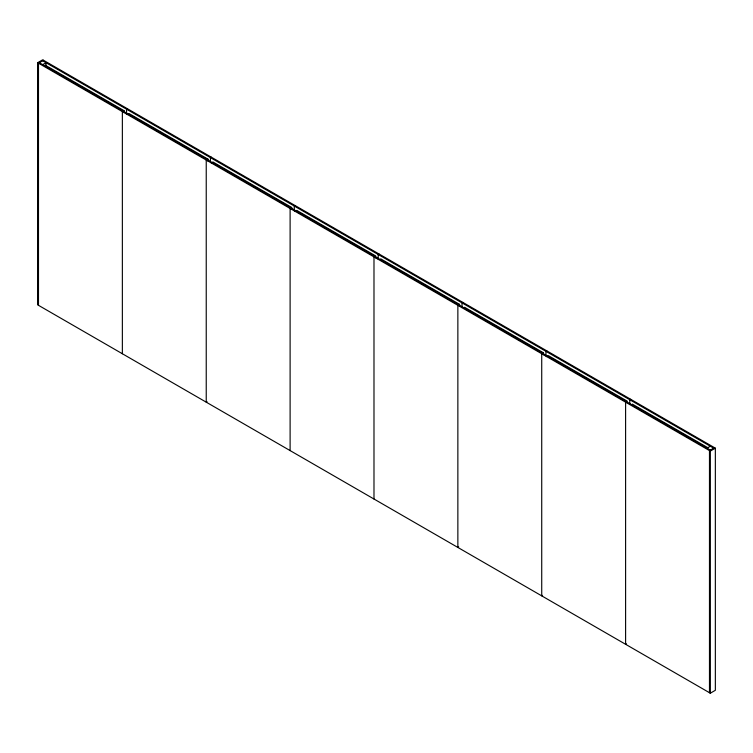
<?xml version="1.0" encoding="UTF-8"?>
<svg xmlns="http://www.w3.org/2000/svg" width="753" height="753" viewBox="0 0 753 753"><rect width="100%" height="100%" fill="white"/><g stroke="black" fill="none" stroke-linecap="round" stroke-linejoin="round"><path stroke-width="1.13" d="M37.65 62.706L42.686 59.807L715.35 448.167L715.35 690.294L710.314 693.193L37.65 304.833L37.65 62.706L710.314 451.075L715.35 448.167M43.523 60.287L38.488 63.196L38.488 305.323M42.686 64.645L46.037 62.706L46.037 66.236M124.038 112.583L124.038 110.653L122.362 111.623L122.362 353.741M127.398 108.714L126.56 109.194L126.56 113.901M127.398 114.522L129.074 113.552L207.913 159.071L207.913 161.01M207.913 159.071L206.237 160.041L206.237 402.168L207.075 401.678M211.273 157.142L210.426 157.622L210.426 161.151M211.273 162.949L212.948 161.98L291.788 207.499L291.788 209.438M290.95 207.979L290.112 208.468L290.112 450.595M295.138 205.56L294.301 206.049L294.301 210.746M295.138 211.377L296.823 210.407L375.662 255.926L375.662 257.855M374.825 256.406L373.987 256.895L373.987 499.013M379.013 253.987L378.175 254.467L378.175 259.173M459.537 306.283L459.537 304.344L457.862 305.313L457.862 547.44L458.699 546.951M462.888 302.405L462.05 302.894L462.05 307.591M543.412 354.71L543.412 352.771L541.727 353.741L541.727 595.858L542.574 595.378M546.763 350.832L545.925 351.322L545.925 356.018M546.763 356.649L548.438 355.68L627.287 401.198M626.44 401.678L625.602 402.158L625.602 644.286L626.44 643.806M630.638 399.259L629.8 399.739L629.8 404.446M706.963 448.167L710.314 446.228M714.512 447.677L709.477 450.586L709.477 692.713L710.314 692.223M42.686 60.777L713.675 448.167M45.199 65.135L124.038 110.653M380.698 258.825L459.537 304.344M464.563 307.252L543.412 352.771M632.313 404.097L708.121 447.866M39.325 62.706L710.314 450.106M710.314 451.075L710.314 693.193"/></g></svg>
